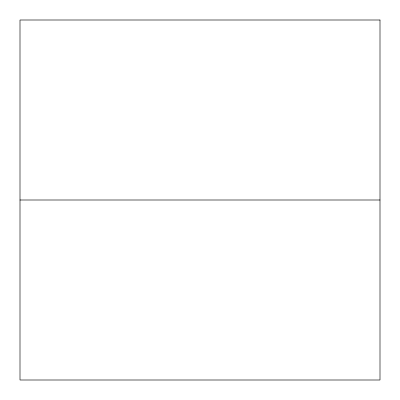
<?xml version="1.0" encoding="UTF-8"?>
<svg xmlns="http://www.w3.org/2000/svg" width="400" height="400" viewBox="0 0 400 400"><rect width="100%" height="100%" fill="white"/><g stroke="black" fill="none" stroke-linecap="round" stroke-linejoin="round"><path stroke-width="0.6" d="M20 200L380 200M380 20L20 20L20 380L380 380L380 20"/></g></svg>
